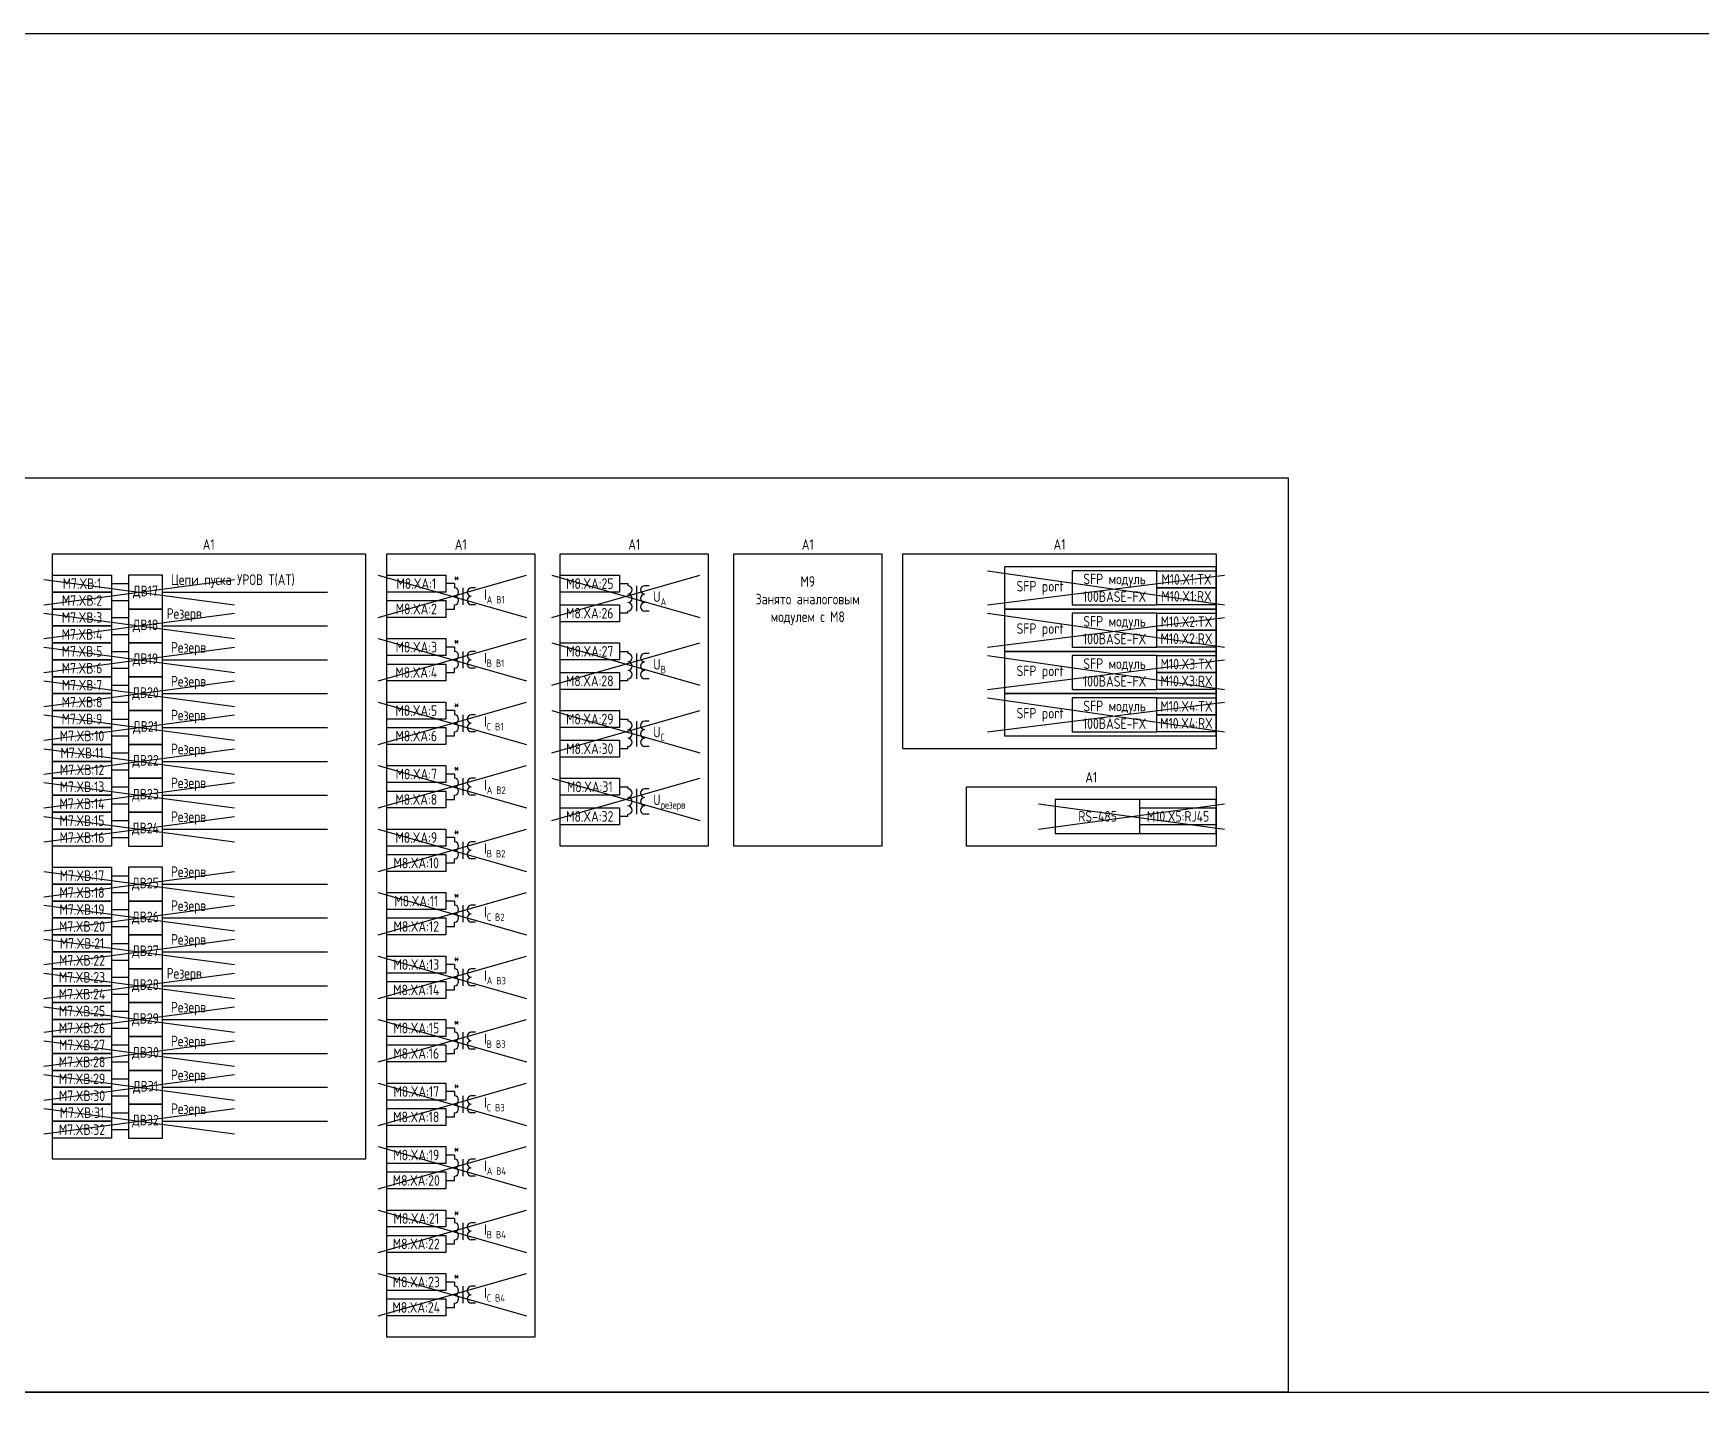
# Model space of a CAD drawing. Header units: millimetres. Extents: x -1102 to 3953, y -90 to 618.
# Drawn here: x 443.5 to 837.5, y 294.5 to 618 of the extents above; entities that cross this region are included whole.
import ezdxf

# ---------------------------------------------------------------- set-up
doc = ezdxf.new("R2010")
doc.units = ezdxf.units.MM
doc.styles.add('Gost_type_A', font='GOST_0.TTF')

# ---------------------------------------------------------------- blocks, each defined once
blk = doc.blocks.new('Формат_А3')
blk.add_lwpolyline([(-420, 297), (0, 297), (0, 0), (-420, 0)], close=True)

msp = doc.modelspace()

# ---------------------------------------------------------------- linework, layer by layer
at = {"color": 210}
for p, q in [((446, 489), (491, 483)), ((446, 483), (491, 489)), ((525, 490), (560, 480)), ((525, 480), (560, 490)), ((566, 490), (601, 480)), ((566, 480), (601, 490)), ((669, 491), (725, 483)), ((669, 483), (725, 490)), ((669, 481), (725, 473)), ((669, 473), (725, 480)), ((525, 475), (560, 465)), ((525, 465), (560, 475)), ((566, 474), (601, 464)), ((566, 464), (601, 474)), ((669, 471), (725, 463)), ((669, 463), (725, 470)), ((669, 461), (725, 453)), ((525, 460), (560, 450)), ((525, 450), (560, 460)), ((566, 458), (601, 448)), ((566, 448), (601, 458)), ((669, 453), (725, 460)), ((525, 445), (560, 435)), ((525, 435), (560, 445)), ((681, 436), (725, 430)), ((681, 430), (725, 436)), ((525, 430), (560, 420)), ((525, 420), (560, 430)), ((525, 415), (560, 405)), ((525, 405), (560, 415)), ((525, 400), (560, 390)), ((525, 390), (560, 400)), ((525, 385), (560, 375)), ((525, 375), (560, 385)), ((525, 370), (560, 360)), ((525, 360), (560, 370))]:
    msp.add_line(p, q, dxfattribs=at)
for p, q in [((462, 488), (466, 488)), ((474, 486), (513, 486)), ((543, 488), (541, 488)), ((462, 484), (466, 484)), ((541, 482), (543, 482)), ((462, 480), (466, 480)), ((474, 478), (513, 478)), ((462, 476), (466, 476)), ((543, 473), (541, 473)), ((462, 472), (466, 472)), ((474, 470), (513, 470)), ((462, 468), (466, 468)), ((541, 467), (543, 467)), ((462, 464), (466, 464)), ((474, 462), (513, 462)), ((462, 460), (466, 460)), ((543, 458), (541, 458)), ((462, 456), (466, 456)), ((474, 454), (513, 454)), ((462, 452), (466, 452)), ((541, 452), (543, 452)), ((462, 448), (466, 448)), ((474, 446), (513, 446)), ((462, 444), (466, 444)), ((543, 443), (541, 443)), ((462, 440), (466, 440)), ((474, 438), (513, 438)), ((462, 436), (466, 436)), ((541, 437), (543, 437)), ((462, 432), (466, 432)), ((474, 430), (513, 430)), ((462, 428), (466, 428)), ((543, 428), (541, 428)), ((541, 422), (543, 422)), ((462, 419), (466, 419)), ((462, 415), (466, 415)), ((474, 417), (513, 417)), ((462, 411), (466, 411)), ((543, 413), (541, 413)), ((462, 407), (466, 407)), ((474, 409), (513, 409)), ((541, 407), (543, 407)), ((462, 403), (466, 403)), ((462, 399), (466, 399)), ((474, 401), (513, 401)), ((543, 398), (541, 398)), ((462, 395), (466, 395)), ((462, 391), (466, 391)), ((474, 393), (513, 393)), ((541, 392), (543, 392)), ((462, 387), (466, 387)), ((462, 383), (466, 383)), ((474, 385), (513, 385)), ((543, 383), (541, 383)), ((462, 379), (466, 379)), ((462, 375), (466, 375)), ((474, 377), (513, 377)), ((541, 377), (543, 377)), ((462, 371), (466, 371)), ((462, 367), (466, 367)), ((474, 369), (513, 369)), ((543, 368), (541, 368)), ((462, 363), (466, 363)), ((462, 359), (466, 359)), ((474, 361), (513, 361)), ((541, 362), (543, 362)), ((543, 353), (541, 353)), ((541, 347), (543, 347)), ((543, 338), (541, 338)), ((541, 332), (543, 332)), ((543, 323), (541, 323)), ((541, 317), (543, 317))]:
    msp.add_line(p, q)
at = {"ltscale": 4}
for p, q in [((543, 488), (543, 487)), ((543, 487.5), (543, 487)), ((545, 487), (545, 483)), ((545, 487), (545, 483)), ((548, 487), (547, 487)), ((548, 487), (547, 487)), ((582, 488), (584, 488)), ((584, 488), (584, 487.5)), ((584, 488), (584, 487.5)), ((586, 487.5), (586, 483.5)), ((586, 485.5), (586, 481.5)), ((589, 487.5), (588, 487.5)), ((543, 482), (543, 483)), ((548, 483), (547, 483)), ((548, 483), (547, 483)), ((584, 481), (582, 481)), ((584, 481), (584, 481.5)), ((589, 481.5), (588, 481.5)), ((543, 473), (543, 472)), ((543, 472.5), (543, 472)), ((545, 472), (545, 468)), ((545, 472), (545, 468)), ((548, 472), (547, 472)), ((548, 472), (547, 472)), ((582, 472), (584, 472)), ((584, 472), (584, 471.5)), ((584, 472), (584, 471.5)), ((586, 471.5), (586, 467.5)), ((586, 469.5), (586, 465.5)), ((589, 471.5), (588, 471.5)), ((543, 467), (543, 468)), ((548, 468), (547, 468)), ((548, 468), (547, 468)), ((584, 465), (582, 465)), ((584, 465), (584, 465.5)), ((589, 465.5), (588, 465.5)), ((543, 458), (543, 457)), ((543, 457.5), (543, 457)), ((545, 457), (545, 453)), ((545, 457), (545, 453)), ((548, 457), (547, 457)), ((548, 457), (547, 457)), ((582, 456), (584, 456)), ((584, 456), (584, 455.5)), ((584, 456), (584, 455.5)), ((586, 455.5), (586, 451.5)), ((586, 453.5), (586, 449.5)), ((589, 455.5), (588, 455.5)), ((543, 452), (543, 453)), ((548, 453), (547, 453)), ((548, 453), (547, 453)), ((584, 449), (584, 449.5)), ((589, 449.5), (588, 449.5)), ((584, 449), (582, 449)), ((543, 443), (543, 442)), ((543, 442.5), (543, 442)), ((545, 442), (545, 438)), ((545, 442), (545, 438)), ((548, 442), (547, 442)), ((548, 442), (547, 442)), ((543, 437), (543, 438)), ((548, 438), (547, 438)), ((548, 438), (547, 438)), ((582, 440), (584, 440)), ((584, 440), (584, 439.5)), ((584, 440), (584, 439.5)), ((586, 439.5), (586, 435.5)), ((586, 437.5), (586, 433.5)), ((589, 439.5), (588, 439.5)), ((584, 433), (584, 433.5)), ((589, 433.5), (588, 433.5)), ((584, 433), (582, 433)), ((543, 428), (543, 427)), ((543, 427.5), (543, 427)), ((545, 427), (545, 423)), ((545, 427), (545, 423)), ((548, 427), (547, 427)), ((548, 427), (547, 427)), ((543, 422), (543, 423)), ((548, 423), (547, 423)), ((548, 423), (547, 423)), ((543, 413), (543, 412)), ((543, 412.5), (543, 412)), ((545, 412), (545, 408)), ((545, 412), (545, 408)), ((548, 412), (547, 412)), ((548, 412), (547, 412)), ((543, 407), (543, 408)), ((548, 408), (547, 408)), ((548, 408), (547, 408)), ((543, 398), (543, 397)), ((543, 397.5), (543, 397)), ((545, 397), (545, 393)), ((545, 397), (545, 393)), ((548, 397), (547, 397)), ((548, 397), (547, 397)), ((543, 392), (543, 393)), ((548, 393), (547, 393)), ((548, 393), (547, 393)), ((543, 383), (543, 382)), ((543, 382.5), (543, 382)), ((545, 382), (545, 378)), ((545, 382), (545, 378)), ((548, 382), (547, 382)), ((548, 382), (547, 382)), ((543, 377), (543, 378)), ((548, 378), (547, 378)), ((548, 378), (547, 378)), ((543, 368), (543, 367)), ((543, 367.5), (543, 367)), ((545, 367), (545, 363)), ((545, 367), (545, 363)), ((548, 367), (547, 367)), ((548, 367), (547, 367)), ((543, 362), (543, 363)), ((548, 363), (547, 363)), ((548, 363), (547, 363)), ((543, 353), (543, 352)), ((543, 352.5), (543, 352)), ((545, 352), (545, 348)), ((545, 352), (545, 348)), ((548, 352), (547, 352)), ((548, 352), (547, 352)), ((543, 347), (543, 348)), ((548, 348), (547, 348)), ((548, 348), (547, 348)), ((543, 338), (543, 337)), ((543, 337.5), (543, 337)), ((545, 337), (545, 333)), ((545, 337), (545, 333)), ((548, 337), (547, 337)), ((548, 337), (547, 337)), ((543, 332), (543, 333)), ((548, 333), (547, 333)), ((548, 333), (547, 333)), ((543, 323), (543, 322)), ((543, 322.5), (543, 322)), ((545, 322), (545, 318)), ((545, 322), (545, 318)), ((548, 322), (547, 322)), ((548, 322), (547, 322)), ((543, 317), (543, 318)), ((548, 318), (547, 318)), ((548, 318), (547, 318))]:
    msp.add_line(p, q, dxfattribs=at)
at = {"color": 114, "true_color": 0x139b48}
for p, q in [((446, 481), (491, 475)), ((446, 475), (491, 481)), ((446, 473), (491, 467)), ((446, 467), (491, 473)), ((446, 465), (491, 459)), ((446, 459), (491, 465)), ((446, 457), (491, 451)), ((446, 451), (491, 457)), ((446, 449), (491, 443)), ((446, 443), (491, 449)), ((566, 442), (601, 432)), ((566, 432), (601, 442)), ((446, 441), (491, 435)), ((446, 435), (491, 441)), ((446, 433), (491, 427)), ((446, 427), (491, 433)), ((446, 420), (491, 414)), ((446, 414), (491, 420)), ((446, 412), (491, 406)), ((446, 406), (491, 412)), ((446, 404), (491, 398)), ((446, 398), (491, 404)), ((446, 396), (491, 390)), ((446, 390), (491, 396)), ((446, 388), (491, 382)), ((446, 382), (491, 388)), ((446, 380), (491, 374)), ((446, 374), (491, 380)), ((446, 372), (491, 366)), ((446, 366), (491, 372)), ((446, 364), (491, 358)), ((446, 358), (491, 364)), ((525, 355), (560, 345)), ((525, 345), (560, 355)), ((525, 340), (560, 330)), ((525, 330), (560, 340)), ((525, 325), (560, 315)), ((525, 315), (560, 325))]:
    msp.add_line(p, q, dxfattribs=at)
for points in [[(-1102, 618), (3953, 618), (3953, -90), (-1102, -90)], [(0, 513), (740, 513), (740, 297), (0, 297)], [(448, 495), (522, 495), (522, 352), (448, 352)], [(527, 495), (562, 495), (562, 310), (527, 310)], [(568, 495), (603, 495), (603, 426), (568, 426)], [(609, 495), (644, 495), (644, 426), (609, 426)], [(649, 495), (723, 495), (723, 449), (649, 449)], [(448, 490), (462, 490), (462, 486), (448, 486)], [(527, 490), (541, 490), (541, 486), (527, 486)], [(568, 490), (582, 490), (582, 486), (568, 486)], [(723, 492), (673, 492), (673, 482), (723, 482)], [(709, 491), (723, 491), (723, 487), (709, 487)], [(448, 486), (462, 486), (462, 482), (448, 482)], [(709, 487), (723, 487), (723, 483), (709, 483)], [(448, 482), (462, 482), (462, 478), (448, 478)], [(527, 484), (541, 484), (541, 480), (527, 480)], [(568, 483), (582, 483), (582, 479), (568, 479)], [(723, 482), (673, 482), (673, 472), (723, 472)], [(709, 481), (723, 481), (723, 477), (709, 477)], [(448, 478), (462, 478), (462, 474), (448, 474)], [(709, 477), (723, 477), (723, 473), (709, 473)], [(448, 474), (462, 474), (462, 470), (448, 470)], [(527, 475), (541, 475), (541, 471), (527, 471)], [(568, 474), (582, 474), (582, 470), (568, 470)], [(448, 470), (462, 470), (462, 466), (448, 466)], [(527, 469), (541, 469), (541, 465), (527, 465)], [(723, 472), (673, 472), (673, 462), (723, 462)], [(709, 471), (723, 471), (723, 467), (709, 467)], [(448, 466), (462, 466), (462, 462), (448, 462)], [(568, 467), (582, 467), (582, 463), (568, 463)], [(709, 467), (723, 467), (723, 463), (709, 463)], [(448, 462), (462, 462), (462, 458), (448, 458)], [(723, 462), (673, 462), (673, 452), (723, 452)], [(709, 461), (723, 461), (723, 457), (709, 457)], [(448, 458), (462, 458), (462, 454), (448, 454)], [(527, 460), (541, 460), (541, 456), (527, 456)], [(568, 458), (582, 458), (582, 454), (568, 454)], [(448, 454), (462, 454), (462, 450), (448, 450)], [(527, 454), (541, 454), (541, 450), (527, 450)], [(709, 457), (723, 457), (723, 453), (709, 453)], [(448, 450), (462, 450), (462, 446), (448, 446)], [(568, 451), (582, 451), (582, 447), (568, 447)], [(448, 446), (462, 446), (462, 442), (448, 442)], [(448, 442), (462, 442), (462, 438), (448, 438)], [(527, 445), (541, 445), (541, 441), (527, 441)], [(568, 442), (582, 442), (582, 438), (568, 438)], [(448, 438), (462, 438), (462, 434), (448, 434)], [(527, 439), (541, 439), (541, 435), (527, 435)], [(664, 440), (723, 440), (723, 426), (664, 426)], [(448, 434), (462, 434), (462, 430), (448, 430)], [(568, 435), (582, 435), (582, 431), (568, 431)], [(705, 435), (723, 435), (723, 431), (705, 431)], [(448, 430), (462, 430), (462, 426), (448, 426)], [(527, 430), (541, 430), (541, 426), (527, 426)], [(527, 424), (541, 424), (541, 420), (527, 420)], [(448, 421), (462, 421), (462, 417), (448, 417)], [(448, 417), (462, 417), (462, 413), (448, 413)], [(527, 415), (541, 415), (541, 411), (527, 411)], [(448, 413), (462, 413), (462, 409), (448, 409)], [(448, 409), (462, 409), (462, 405), (448, 405)], [(527, 409), (541, 409), (541, 405), (527, 405)], [(448, 405), (462, 405), (462, 401), (448, 401)], [(448, 401), (462, 401), (462, 397), (448, 397)], [(527, 400), (541, 400), (541, 396), (527, 396)], [(448, 397), (462, 397), (462, 393), (448, 393)], [(448, 393), (462, 393), (462, 389), (448, 389)], [(527, 394), (541, 394), (541, 390), (527, 390)], [(448, 389), (462, 389), (462, 385), (448, 385)], [(448, 385), (462, 385), (462, 381), (448, 381)], [(527, 385), (541, 385), (541, 381), (527, 381)], [(448, 381), (462, 381), (462, 377), (448, 377)], [(527, 379), (541, 379), (541, 375), (527, 375)], [(448, 377), (462, 377), (462, 373), (448, 373)], [(448, 373), (462, 373), (462, 369), (448, 369)], [(448, 369), (462, 369), (462, 365), (448, 365)], [(527, 370), (541, 370), (541, 366), (527, 366)], [(448, 365), (462, 365), (462, 361), (448, 361)], [(527, 364), (541, 364), (541, 360), (527, 360)], [(448, 361), (462, 361), (462, 357), (448, 357)], [(527, 355), (541, 355), (541, 351), (527, 351)], [(527, 349), (541, 349), (541, 345), (527, 345)], [(527, 340), (541, 340), (541, 336), (527, 336)], [(527, 334), (541, 334), (541, 330), (527, 330)], [(527, 325), (541, 325), (541, 321), (527, 321)], [(527, 319), (541, 319), (541, 315), (527, 315)]]:
    msp.add_lwpolyline(points, close=True)
at = {"ltscale": 4}
for points in [[(466, 482), (474, 482), (474, 490), (466, 490)], [(689, 483), (709, 483), (709, 491), (689, 491)], [(466, 474), (474, 474), (474, 482), (466, 482)], [(689, 473), (709, 473), (709, 481), (689, 481)], [(466, 466), (474, 466), (474, 474), (466, 474)], [(689, 463), (709, 463), (709, 471), (689, 471)], [(466, 458), (474, 458), (474, 466), (466, 466)], [(689, 453), (709, 453), (709, 461), (689, 461)], [(466, 450), (474, 450), (474, 458), (466, 458)], [(466, 442), (474, 442), (474, 450), (466, 450)], [(466, 434), (474, 434), (474, 442), (466, 442)], [(466, 426), (474, 426), (474, 434), (466, 434)], [(685, 429), (723, 429), (723, 437), (685, 437)], [(685, 429), (705, 429), (705, 437), (685, 437)], [(466, 413), (474, 413), (474, 421), (466, 421)], [(466, 405), (474, 405), (474, 413), (466, 413)], [(466, 397), (474, 397), (474, 405), (466, 405)], [(466, 389), (474, 389), (474, 397), (466, 397)], [(466, 381), (474, 381), (474, 389), (466, 389)], [(466, 373), (474, 373), (474, 381), (466, 381)], [(466, 365), (474, 365), (474, 373), (466, 373)], [(466, 357), (474, 357), (474, 365), (466, 365)]]:
    msp.add_lwpolyline(points, close=True, dxfattribs=at)
for centre, start, end in [((543, 486), 270, 90), ((543, 486), 270, 90), ((543, 484), 270, 90), ((543, 484), 270, 90), ((547, 486), 90, 270), ((547, 486), 90, 270), ((547, 484), 90, 270), ((547, 484), 90, 270), ((584, 486.5), 270, 90), ((584, 484.5), 270, 90), ((588, 486.5), 90, 270), ((588, 486.5), 90, 270), ((588, 484.5), 90, 270), ((588, 484.5), 90, 270), ((584, 482.5), 270, 90), ((588, 482.5), 90, 270), ((543, 471), 270, 90), ((543, 471), 270, 90), ((543, 469), 270, 90), ((543, 469), 270, 90), ((547, 471), 90, 270), ((547, 471), 90, 270), ((547, 469), 90, 270), ((547, 469), 90, 270), ((584, 470.5), 270, 90), ((584, 468.5), 270, 90), ((588, 470.5), 90, 270), ((588, 470.5), 90, 270), ((588, 468.5), 90, 270), ((588, 468.5), 90, 270), ((584, 466.5), 270, 90), ((588, 466.5), 90, 270), ((543, 456), 270, 90), ((543, 456), 270, 90), ((543, 454), 270, 90), ((543, 454), 270, 90), ((547, 456), 90, 270), ((547, 456), 90, 270), ((547, 454), 90, 270), ((547, 454), 90, 270), ((584, 454.5), 270, 90), ((584, 452.5), 270, 90), ((588, 454.5), 90, 270), ((588, 454.5), 90, 270), ((588, 452.5), 90, 270), ((588, 452.5), 90, 270), ((584, 450.5), 270, 90), ((588, 450.5), 90, 270), ((543, 441), 270, 90), ((543, 441), 270, 90), ((547, 441), 90, 270), ((547, 441), 90, 270), ((543, 439), 270, 90), ((543, 439), 270, 90), ((547, 439), 90, 270), ((547, 439), 90, 270), ((584, 438.5), 270, 90), ((584, 436.5), 270, 90), ((588, 438.5), 90, 270), ((588, 438.5), 90, 270), ((588, 436.5), 90, 270), ((588, 436.5), 90, 270), ((584, 434.5), 270, 90), ((588, 434.5), 90, 270), ((543, 426), 270, 90), ((543, 426), 270, 90), ((547, 426), 90, 270), ((547, 426), 90, 270), ((543, 424), 270, 90), ((543, 424), 270, 90), ((547, 424), 90, 270), ((547, 424), 90, 270), ((543, 411), 270, 90), ((543, 411), 270, 90), ((543, 409), 270, 90), ((543, 409), 270, 90), ((547, 411), 90, 270), ((547, 411), 90, 270), ((547, 409), 90, 270), ((547, 409), 90, 270), ((543, 396), 270, 90), ((543, 396), 270, 90), ((543, 394), 270, 90), ((543, 394), 270, 90), ((547, 396), 90, 270), ((547, 396), 90, 270), ((547, 394), 90, 270), ((547, 394), 90, 270), ((543, 381), 270, 90), ((543, 381), 270, 90), ((543, 379), 270, 90), ((543, 379), 270, 90), ((547, 381), 90, 270), ((547, 381), 90, 270), ((547, 379), 90, 270), ((547, 379), 90, 270), ((543, 366), 270, 90), ((543, 366), 270, 90), ((547, 366), 90, 270), ((547, 366), 90, 270), ((543, 364), 270, 90), ((543, 364), 270, 90), ((547, 364), 90, 270), ((547, 364), 90, 270), ((543, 351), 270, 90), ((543, 351), 270, 90), ((547, 351), 90, 270), ((547, 351), 90, 270), ((543, 349), 270, 90), ((543, 349), 270, 90), ((547, 349), 90, 270), ((547, 349), 90, 270), ((543, 336), 270, 90), ((543, 336), 270, 90), ((543, 334), 270, 90), ((543, 334), 270, 90), ((547, 336), 90, 270), ((547, 336), 90, 270), ((547, 334), 90, 270), ((547, 334), 90, 270), ((543, 321), 270, 90), ((543, 321), 270, 90), ((543, 319), 270, 90), ((543, 319), 270, 90), ((547, 321), 90, 270), ((547, 321), 90, 270), ((547, 319), 90, 270), ((547, 319), 90, 270)]:
    msp.add_arc(centre, 1, start, end, dxfattribs=at)

# ---------------------------------------------------------------- block references
msp.add_blockref('Формат_А3', (840, 0))

# ---------------------------------------------------------------- texts
at = {"char_height": 2.5, "attachment_point": 8, "line_spacing_factor": 0.9, "style": 'Gost_type_A'}
for insert, width in [((484.94, 496), 73.8762), ((544.5, 496), 35), ((585.5, 496), 35), ((626.5, 496), 35), ((686, 496), 74.0002), ((693.5, 441), 59.0002)]:
    msp.add_mtext('A1', dxfattribs=dict(at, insert=insert, width=width))
at = {"char_height": 2.5, "style": 'Gost_type_A'}
for s, insert, width, attachment_point in [('M7.XВ:1', (455, 488), 14, 5), ('Цепи пуска УРОВ Т(АТ)', (476, 487), 35.7119, 7), ('M8.XA:1', (534, 488), 14, 5), ('*', (543.5, 489.5), 3, 5), ('M8.XA:25', (575, 488), 14, 5), ('M9\\PЗанято аналоговым модулем с М8', (626.5, 484), 35, 5), ('SFP port', (687, 487), 20, 6), ('SFP модуль 100BASE-FX', (699, 487), 19.9998, 5), ('M10.X1:TX', (716, 489), 14, 5), ('M7.XВ:2', (455, 484), 14, 5), ('ДВ17', (470, 486), 7.9998, 5), ('\\A1;I{\\H0.7x;\\S^ A B1;}', (550, 485), 8, 4), ('\\A1;U{\\H0.7x;\\S^ A;}', (590, 484.5), 12, 4), ('M10.X1:RX', (716, 485), 14, 5), ('M7.XВ:3', (455, 480), 14, 5), ('Резерв ', (475, 479), 39.8419, 7), ('M8.XA:2', (533.99, 482), 14.018, 5), ('M8.XA:26', (574.99, 481), 14.018, 5), ('M7.XВ:4', (455, 476), 14, 5), ('ДВ18', (470, 478), 7.9998, 5), ('SFP port', (687, 477), 20, 6), ('SFP модуль 100BASE-FX', (699, 477), 19.9998, 5), ('M10.X2:TX', (716, 479), 14, 5), ('M7.XВ:5', (455, 472), 14, 5), ('Резерв ', (476, 471), 27.8465, 7), ('M8.XA:3', (534, 473), 14, 5), ('*', (543.5, 474.5), 3, 5), ('M8.XA:27', (574.99, 472), 14.018, 5), ('M10.X2:RX', (716, 475), 14, 5), ('M7.XВ:6', (455, 468), 14, 5), ('ДВ19', (470, 470), 7.9998, 5), ('\\A1;I{\\H0.7x;\\S^ B B1;}', (550, 470), 8, 4), ('\\A1;U{\\H0.7x;\\S^ B;}', (590, 468.5), 12, 4), ('SFP модуль 100BASE-FX', (699, 467), 19.9998, 5), ('M10.X3:TX', (716, 469), 14, 5), ('M7.XВ:7', (455, 464), 14, 5), ('Резерв ', (476, 463), 27.8465, 7), ('M8.XA:4', (533.99, 466.99), 14.018, 5), ('M8.XA:28', (574.99, 465), 14.018, 5), ('SFP port', (687, 467), 20, 6), ('M10.X3:RX', (716, 465), 14, 5), ('M7.XВ:8', (455, 460), 14, 5), ('ДВ20', (470, 462), 7.9998, 5), ('M7.XВ:9', (455, 456), 14, 5), ('Резерв ', (476, 455), 33.4848, 7), ('M8.XA:5', (534, 458), 14, 5), ('*', (543.5, 459.5), 3, 5), ('M8.XA:29', (574.99, 456), 14.018, 5), ('SFP port', (687, 457), 20, 6), ('SFP модуль 100BASE-FX', (699, 457), 19.9998, 5), ('M10.X4:TX', (716, 459), 14, 5), ('M7.XВ:10', (455, 452), 14, 5), ('ДВ21', (470, 454), 7.9998, 5), ('M8.XA:6', (533.99, 451.99), 14.018, 5), ('\\A1;I{\\H0.7x;\\S^ C B1;}', (550, 455), 8, 4), ('\\A1;U{\\H0.7x;\\S^ С;}', (590, 452.5), 12, 4), ('M10.X4:RX', (716, 455), 14, 5), ('M7.XВ:11', (455, 448), 14, 5), ('Резерв ', (476, 447), 27.8465, 7), ('M8.XA:30', (574.99, 449), 14.018, 5), ('M7.XВ:12', (455, 444), 14, 5), ('ДВ22', (470, 446), 7.9998, 5), ('Резерв', (476, 439), 27.8465, 7), ('M8.XA:7', (534, 443), 14, 5), ('*', (543.5, 444.5), 3, 5), ('\\A1;I{\\H0.7x;\\S^ A B2;}', (550, 440), 8, 4), ('M7.XВ:13', (455, 440), 14, 5), ('ДВ23', (470, 438), 7.9998, 5), ('M8.XA:8', (533.99, 436.99), 14.018, 5), ('M8.XA:31', (574.99, 440), 14.018, 5), ('\\A1;U{\\H0.7x;\\S^ резерв;}', (590, 436.5), 12, 4), ('M7.XВ:14', (455, 436), 14, 5), ('Резерв', (476, 431), 27.8465, 7), ('M8.XA:32', (574.99, 433), 14.018, 5), ('RS-485', (695, 433), 19.9998, 5), ('M10.X5:RJ45', (714, 433), 18.0002, 5), ('M7.XВ:15', (455, 432), 14, 5), ('ДВ24', (470, 430), 7.9998, 5), ('*', (543.5, 429.5), 3, 5), ('M7.XВ:16', (455, 428), 14, 5), ('M8.XA:9', (534, 428), 14, 5), ('\\A1;I{\\H0.7x;\\S^ B B2;}', (550, 425), 8, 4), ('M8.XA:10', (533.99, 421.99), 14.018, 5), ('M7.XВ:17', (455, 419), 14, 5), ('ДВ25', (470, 417), 7.9998, 5), ('Резерв', (476, 418), 27.8465, 7), ('M7.XВ:18', (455, 415), 14, 5), ('M8.XA:11', (534, 413), 14, 5), ('*', (543.5, 414.5), 3, 5), ('M7.XВ:19', (455, 411), 14, 5), ('ДВ26', (470, 409), 7.9998, 5), ('Резерв', (476, 410), 27.8465, 7), ('\\A1;I{\\H0.7x;\\S^ C B2;}', (550, 410), 8, 4), ('M7.XВ:20', (455, 407), 14, 5), ('M8.XA:12', (533.99, 407), 14.018, 5), ('M7.XВ:21', (455, 403), 14, 5), ('ДВ27', (470, 401), 7.9998, 5), ('Резерв', (476, 402), 35.933, 7), ('M7.XВ:22', (455, 399), 14, 5), ('M8.XA:13', (534, 398.01), 14, 5), ('*', (543.5, 399.5), 3, 5), ('M7.XВ:23', (455, 395), 14, 5), ('ДВ28', (470, 393), 7.9998, 5), ('Резерв', (475, 394), 41.868, 7), ('\\A1;I{\\H0.7x;\\S^ A B3;}', (550, 395), 10.8818, 4), ('M7.XВ:24', (455, 391), 14, 5), ('M8.XA:14', (533.99, 392), 14.018, 5), ('M7.XВ:25', (455, 387), 14, 5), ('ДВ29', (470, 385), 7.9998, 5), ('Резерв', (476, 386), 42.9636, 7), ('M7.XВ:26', (455, 383), 14, 5), ('M8.XA:15', (534, 383), 14, 5), ('*', (543.5, 384.5), 3, 5), ('M7.XВ:27', (455, 379), 14, 5), ('ДВ30', (470, 377), 7.9998, 5), ('Резерв', (476, 378), 40.0707, 7), ('M8.XA:16', (533.99, 376.99), 14.018, 5), ('\\A1;I{\\H0.7x;\\S^ B B3;}', (550, 380), 8, 4), ('M7.XВ:28', (455, 375), 14, 5), ('M7.XВ:29', (455, 371), 14, 5), ('ДВ31', (470, 369), 7.9998, 5), ('Резерв', (476, 370), 38, 7), ('M7.XВ:30', (455, 367), 14, 5), ('M8.XA:17', (534, 368), 14, 5), ('*', (543.5, 369.5), 3, 5), ('\\A1;I{\\H0.7x;\\S^ C B3;}', (550, 365), 8, 4), ('M7.XВ:31', (455, 363), 14, 5), ('ДВ32', (470, 361), 7.9998, 5), ('Резерв ', (476, 362), 37, 7), ('M8.XA:18', (533.99, 361.99), 14.018, 5), ('M7.XВ:32', (455, 359), 14, 5), ('*', (543.5, 354.5), 3, 5), ('M8.XA:19', (534, 353), 14, 5), ('\\A1;I{\\H0.7x;\\S^ A B4;}', (550, 350), 8, 4), ('M8.XA:20', (533.99, 346.99), 14.018, 5), ('M8.XA:21', (534, 338), 14, 5), ('*', (543.5, 339.5), 3, 5), ('\\A1;I{\\H0.7x;\\S^ B B4;}', (550, 335), 8, 4), ('M8.XA:22', (533.99, 332), 14.018, 5), ('M8.XA:23', (534, 323), 14, 5), ('*', (543.5, 324.5), 3, 5), ('\\A1;I{\\H0.7x;\\S^ C B4;}', (550, 320), 8, 4), ('M8.XA:24', (533.99, 316.99), 14.018, 5)]:
    msp.add_mtext(s, dxfattribs=dict(at, insert=insert, width=width, attachment_point=attachment_point))

doc.saveas('drawing.dxf')
